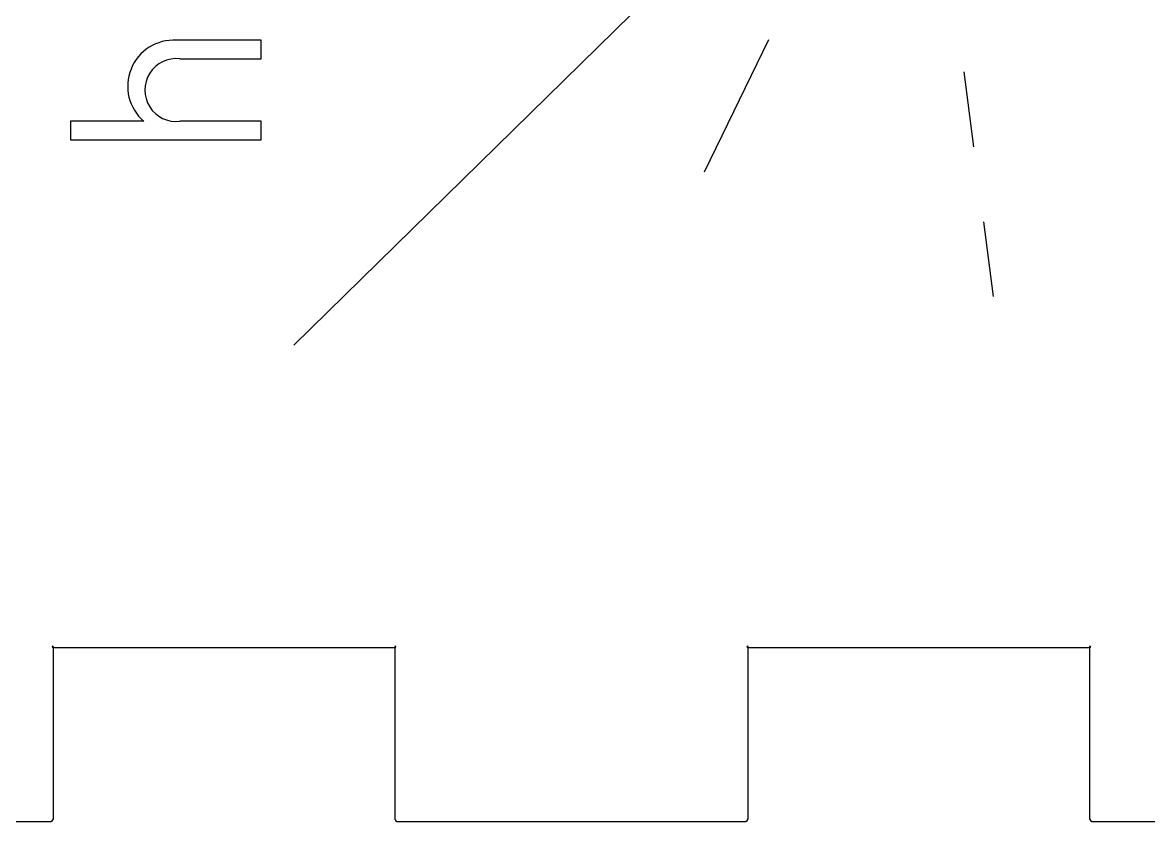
# Model space of a CAD drawing. Extents: x -34 to 366, y 525 to 825.
# Drawn here: x 227.81 to 253.74, y 739.55 to 757.94 of the extents above; entities that cross this region are included whole.
import ezdxf

# ---------------------------------------------------------------- set-up
doc = ezdxf.new("R2010")
doc.units = 0
doc.header["$MEASUREMENT"] = 0
doc.layers.add('CUT', color=30, linetype='CONTINUOUS')
doc.layers.add('ETCH', color=96, linetype='CONTINUOUS')

msp = doc.modelspace()

# ---------------------------------------------------------------- linework, layer by layer
at = {"layer": 'CUT', "color": 0}
for p, q in [((228.495, 743.578), (228.492, 743.562)), ((228.492, 743.562), (228.514, 743.551)), ((228.511, 743.581), (228.495, 743.578)), ((228.522, 743.559), (228.511, 743.581)), ((228.514, 743.551), (228.522, 743.551)), ((228.522, 743.551), (228.522, 743.559)), ((228.522, 739.62), (228.522, 743.551)), ((228.522, 743.551), (236.383, 743.551)), ((236.392, 743.581), (236.383, 743.559)), ((236.383, 743.559), (236.383, 743.551)), ((236.383, 743.551), (236.39, 743.551)), ((236.383, 743.551), (236.383, 739.62)), ((236.39, 743.551), (236.411, 743.562)), ((236.408, 743.578), (236.392, 743.581)), ((236.411, 743.562), (236.408, 743.578)), ((244.495, 743.578), (244.493, 743.562)), ((244.493, 743.562), (244.514, 743.551)), ((244.512, 743.581), (244.495, 743.578)), ((244.523, 743.559), (244.512, 743.581)), ((244.514, 743.551), (244.523, 743.551)), ((244.523, 743.551), (244.523, 743.559)), ((244.523, 739.62), (244.523, 743.551)), ((244.523, 743.551), (252.382, 743.551)), ((252.391, 743.581), (252.382, 743.559)), ((252.382, 743.559), (252.382, 743.551)), ((252.382, 743.551), (252.388, 743.551)), ((252.382, 743.551), (252.382, 739.62)), ((252.388, 743.551), (252.411, 743.562)), ((252.408, 743.578), (252.391, 743.581)), ((252.411, 743.562), (252.408, 743.578)), ((220.452, 739.55), (228.452, 739.55)), ((228.452, 739.55), (228.464, 739.55)), ((228.464, 739.55), (228.501, 739.571)), ((228.501, 739.571), (228.522, 739.608)), ((228.522, 739.608), (228.522, 739.62)), ((236.383, 739.62), (236.383, 739.608)), ((236.383, 739.608), (236.402, 739.571)), ((236.402, 739.571), (236.439, 739.55)), ((236.439, 739.55), (236.452, 739.55)), ((236.452, 739.55), (244.452, 739.55)), ((244.452, 739.55), (244.465, 739.55)), ((244.465, 739.55), (244.502, 739.571)), ((244.502, 739.571), (244.523, 739.608)), ((244.523, 739.608), (244.523, 739.62)), ((252.382, 739.62), (252.382, 739.608)), ((252.382, 739.608), (252.402, 739.571)), ((252.402, 739.571), (252.44, 739.55)), ((252.44, 739.55), (252.452, 739.55)), ((252.452, 739.55), (260.451, 739.55))]:
    msp.add_line(p, q, dxfattribs=at)
at = {"layer": 'ETCH'}
for p, q in [((242.823, 759.103), (234.055, 750.512)), ((233.306, 757.531), (231.356, 757.531)), ((233.306, 757.104), (233.306, 757.531)), ((244.993, 757.538), (243.507, 754.496)), ((231.43, 757.104), (233.306, 757.104)), ((249.485, 756.805), (249.713, 755.08)), ((230.603, 755.664), (228.912, 755.664)), ((228.912, 755.664), (228.912, 755.237)), ((233.306, 755.664), (231.43, 755.664)), ((233.306, 755.237), (233.306, 755.664)), ((228.912, 755.237), (233.306, 755.237)), ((249.941, 753.354), (250.168, 751.629))]:
    msp.add_line(p, q, dxfattribs=at)
for centre, radius, start, end in [((231.295, 756.47), 1.063, 86.7151, 229.3537), ((231.352, 756.384), 0.724, 83.8098, 276.1902)]:
    msp.add_arc(centre, radius, start, end, dxfattribs=at)

doc.saveas('drawing.dxf')
